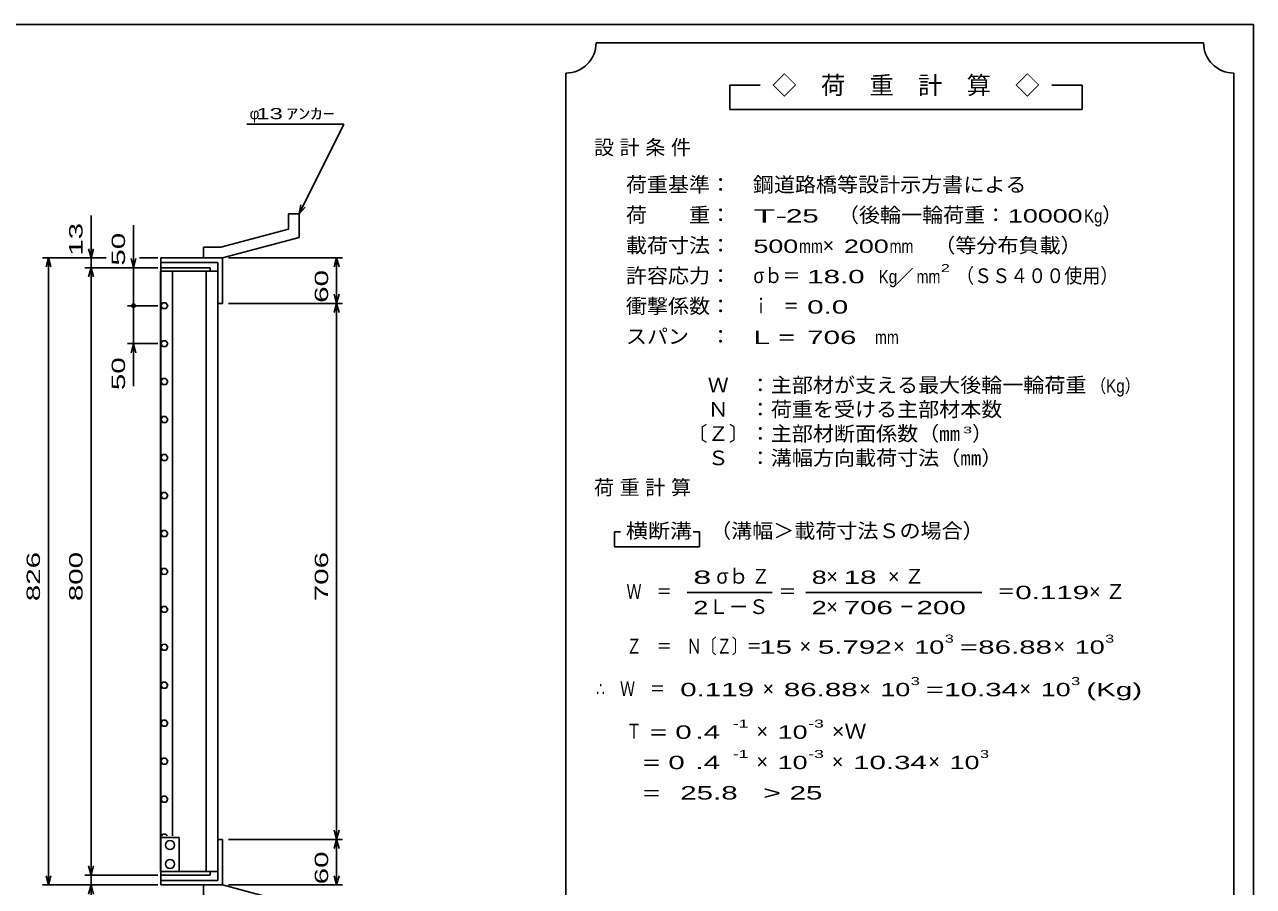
# Model space of a CAD drawing. Units: millimetres, scale not verified. Extents: x -1456 to 1389, y -1026 to 839.
# Drawn here: x -229 to 1389, y -296 to 839 of the extents above; entities that cross this region are included whole.
import ezdxf
from ezdxf.enums import TextEntityAlignment as Align

# ---------------------------------------------------------------- set-up
doc = ezdxf.new("R2010")
doc.units = ezdxf.units.MM
doc.header["$LTSCALE"] = 8
for name, color, linetype, lineweight in [('0_2', 150, 'Continuous', 25), ('16', 3, 'Continuous', 25), ('19', 6, 'Continuous', 25), ('22', 4, 'Continuous', 25), ('24', 2, 'Continuous', 25)]:
    doc.layers.add(name, color=color, linetype=linetype, lineweight=lineweight)
doc.styles.add('ベクトル', font='')
doc.styles.get('ベクトル').set_extended_font_data('ベクトル')

msp = doc.modelspace()

# ---------------------------------------------------------------- linework, layer by layer
at = {"layer": '0_2'}
for p, q in [((-1379.2, 838.8), (1388.8, 838.8)), ((1388.8, 838.8), (1388.8, -921.2))]:
    msp.add_line(p, q, dxfattribs=at)
at = {"layer": '16'}
for p, q in [((-50, 518.5), (15, 518.5)), ((-50, 514), (-50, 518.5)), ((15, 514), (15, 518.5)), ((-50.7, -277), (-50.7, 514)), ((-50.7, 514), (-50, 514)), ((-50, 514), (15, 514)), ((-50, -277), (-50, 514)), ((-50, 514), (25, 514)), ((-34.5, -230), (-34.5, 514)), ((9.5, -277), (9.5, 514)), ((25, -277), (25, 514)), ((-47.781, 472.379), (-50, 468.465)), ((-43.281, 472.415), (-47.781, 472.379)), ((-41, 468.5), (-43.281, 472.415)), ((-50, 468.465), (-47.719, 464.585)), ((-47.719, 464.585), (-43.219, 464.621)), ((-43.219, 464.621), (-41, 468.535)), ((-47.781, 422.379), (-50, 418.465)), ((-43.281, 422.415), (-47.781, 422.379)), ((-41, 418.5), (-43.281, 422.415)), ((-50, 418.465), (-47.719, 414.585)), ((-47.719, 414.585), (-43.219, 414.621)), ((-43.219, 414.621), (-41, 418.535)), ((-47.781, 372.379), (-50, 368.465)), ((-43.281, 372.415), (-47.781, 372.379)), ((-41, 368.5), (-43.281, 372.415)), ((-50, 368.465), (-47.719, 364.585)), ((-47.719, 364.585), (-43.219, 364.621)), ((-43.219, 364.621), (-41, 368.535)), ((-47.781, 322.379), (-50, 318.465)), ((-50, 318.465), (-47.719, 314.585)), ((-43.281, 322.415), (-47.781, 322.379)), ((-47.719, 314.585), (-43.219, 314.621)), ((-41, 318.5), (-43.281, 322.415)), ((-43.219, 314.621), (-41, 318.535)), ((-47.781, 272.379), (-50, 268.465)), ((-50, 268.465), (-47.719, 264.585)), ((-43.281, 272.415), (-47.781, 272.379)), ((-47.719, 264.585), (-43.219, 264.621)), ((-41, 268.5), (-43.281, 272.415)), ((-43.219, 264.621), (-41, 268.535)), ((-47.781, 222.379), (-50, 218.465)), ((-50, 218.465), (-47.719, 214.585)), ((-43.281, 222.415), (-47.781, 222.379)), ((-47.719, 214.585), (-43.219, 214.621)), ((-41, 218.5), (-43.281, 222.415)), ((-43.219, 214.621), (-41, 218.535)), ((-47.781, 172.379), (-50, 168.465)), ((-50, 168.465), (-47.719, 164.585)), ((-43.281, 172.415), (-47.781, 172.379)), ((-47.719, 164.585), (-43.219, 164.621)), ((-41, 168.5), (-43.281, 172.415)), ((-43.219, 164.621), (-41, 168.535)), ((-47.781, 122.379), (-50, 118.465)), ((-50, 118.465), (-47.719, 114.585)), ((-43.281, 122.415), (-47.781, 122.379)), ((-47.719, 114.585), (-43.219, 114.621)), ((-41, 118.5), (-43.281, 122.415)), ((-43.219, 114.621), (-41, 118.535)), ((-47.781, 72.379), (-50, 68.465)), ((-50, 68.465), (-47.719, 64.585)), ((-43.281, 72.415), (-47.781, 72.379)), ((-41, 68.5), (-43.281, 72.415)), ((-43.219, 64.621), (-41, 68.535)), ((-47.719, 64.585), (-43.219, 64.621)), ((-47.781, 22.379), (-50, 18.465)), ((-50, 18.465), (-47.719, 14.585)), ((-43.281, 22.415), (-47.781, 22.379)), ((-41, 18.5), (-43.281, 22.415)), ((-43.219, 14.621), (-41, 18.535)), ((-47.719, 14.585), (-43.219, 14.621)), ((-47.781, -27.621), (-50, -31.535)), ((-50, -31.535), (-47.719, -35.415)), ((-43.281, -27.585), (-47.781, -27.621)), ((-41, -31.5), (-43.281, -27.585)), ((-43.219, -35.379), (-41, -31.465)), ((-47.719, -35.415), (-43.219, -35.379)), ((-47.781, -77.621), (-50, -81.535)), ((-43.281, -77.585), (-47.781, -77.621)), ((-41, -81.5), (-43.281, -77.585)), ((-50, -81.535), (-47.719, -85.415)), ((-47.719, -85.415), (-43.219, -85.379)), ((-43.219, -85.379), (-41, -81.465)), ((-47.781, -127.621), (-50, -131.535)), ((-43.281, -127.585), (-47.781, -127.621)), ((-41, -131.5), (-43.281, -127.585)), ((-50, -131.535), (-47.719, -135.415)), ((-47.719, -135.415), (-43.219, -135.379)), ((-43.219, -135.379), (-41, -131.465)), ((-47.781, -177.621), (-50, -181.535)), ((-43.281, -177.585), (-47.781, -177.621)), ((-41, -181.5), (-43.281, -177.585)), ((-50, -181.535), (-47.719, -185.415)), ((-47.719, -185.415), (-43.219, -185.379)), ((-43.219, -185.379), (-41, -181.465)), ((-50, -277), (-50, -232)), ((-50, -232), (-26, -232)), ((-47.781, -227.621), (-49.129, -230)), ((-43.281, -227.585), (-47.781, -227.621)), ((-41.874, -230), (-43.281, -227.585)), ((-26, -232), (-26, -277)), ((-50.7, -277), (-50, -277)), ((-26, -277), (-50, -277)), ((-50, -277), (15, -277)), ((-50, -281.5), (-50, -277)), ((-50, -277), (25, -277)), ((-50, -281.5), (15, -281.5)), ((15, -281.5), (15, -277))]:
    msp.add_line(p, q, dxfattribs=at)
for centre in [(-38, -242), (-38, -267)]:
    msp.add_circle(centre, 6, dxfattribs=at)
at = {"layer": '19'}
for p, q in [((118, 589.5), (132, 589.5)), ((118, 569.5), (118, 589.5)), ((132, 558.5), (132, 589.5)), ((118, 569.5), (29, 545.5)), ((31, 531.5), (132, 558.5)), ((6, 545.5), (29, 545.5)), ((6, 531.5), (6, 545.5)), ((-50, 518.5), (-50, 531.5)), ((-50, 525.5), (-50, 531.5)), ((-50, 531.5), (31, 531.5)), ((25, 525.5), (-50, 525.5)), ((6, 531.5), (31, 531.5)), ((25, 471.5), (25, 525.5)), ((31, 531.5), (31, 471.5)), ((31, 471.5), (25, 471.5)), ((31, -234.5), (25, -234.5)), ((25, -234.5), (25, -288.5)), ((31, -294.5), (31, -234.5)), ((-50, -288.5), (-50, -275.5)), ((-50, -288.5), (-50, -294.5)), ((25, -288.5), (-50, -288.5)), ((-50, -294.5), (31, -294.5)), ((6, -294.5), (31, -294.5)), ((6, -308.5), (6, -294.5)), ((31, -294.5), (132, -321.5))]:
    msp.add_line(p, q, dxfattribs=at)
at = {"layer": '22'}
for p, q in [((63, 707.5), (191, 707.5)), ((132, 589.5), (191, 707.5)), ((132, 589.5), (134.4, 601.18)), ((-142, 531.5), (-142, 587.5)), ((132, 589.5), (140, 598.3)), ((-86, 518.5), (-86, 574.5)), ((-142, 531.5), (-145.2, 543.5)), ((-142, 531.5), (-138.8, 543.5)), ((-206, 531.5), (-122, 531.5)), ((-201.2, 519.5), (-198, 531.5)), ((-194.8, 519.5), (-198, 531.5)), ((-198, -294.5), (-198, 531.5)), ((-150, 531.5), (-122, 531.5)), ((-150, 518.5), (-54, 518.5)), ((-145.2, 506.5), (-142, 518.5)), ((-142, 518.5), (-142, 531.5)), ((-138.8, 506.5), (-142, 518.5)), ((-142, -281.5), (-142, 518.5)), ((-54, 518.5), (-94, 518.5)), ((-86, 518.5), (-89.2, 530.5)), ((-82.8, 530.5), (-86, 518.5)), ((-86, 518.5), (-86, 468.5)), ((-78, 531.5), (-54, 531.5)), ((-78, 531.5), (-54, 531.5)), ((39, 531.5), (189.4, 531.5)), ((178.2, 519.5), (181.4, 531.5)), ((184.6, 519.5), (181.4, 531.5)), ((181.4, 471.5), (181.4, 531.5)), ((39, 471.5), (189.4, 471.5)), ((181.4, 471.5), (178.2, 483.5)), ((178.2, 459.5), (181.4, 471.5)), ((181.4, 471.5), (184.6, 483.5)), ((184.6, 459.5), (181.4, 471.5)), ((181.4, -234.5), (181.4, 471.5)), ((-94, 468.5), (-54, 468.5)), ((-86, 418.5), (-86, 468.5)), ((-94, 418.5), (-54, 418.5)), ((-89.2, 406.5), (-86, 418.5)), ((-82.8, 406.5), (-86, 418.5)), ((-86, 362.5), (-86, 418.5)), ((181.4, -234.5), (178.2, -222.5)), ((181.4, -234.5), (184.6, -222.5)), ((39, -234.5), (189.4, -234.5)), ((178.2, -246.5), (181.4, -234.5)), ((184.6, -246.5), (181.4, -234.5)), ((181.4, -294.5), (181.4, -234.5)), ((-142, -281.5), (-145.2, -269.5)), ((-142, -281.5), (-138.8, -269.5)), ((-198, -294.5), (-201.2, -282.5)), ((-198, -294.5), (-194.8, -282.5)), ((-150, -281.5), (-54, -281.5)), ((-142, -294.5), (-142, -281.5)), ((181.4, -294.5), (178.2, -282.5)), ((181.4, -294.5), (184.6, -282.5)), ((-206, -294.5), (-54, -294.5)), ((-150, -294.5), (-54, -294.5)), ((-145.2, -306.5), (-142, -294.5)), ((-138.8, -306.5), (-142, -294.5)), ((-142, -350.5), (-142, -294.5)), ((39, -294.5), (189.4, -294.5))]:
    msp.add_line(p, q, dxfattribs=at)
msp.add_circle((-86, 468.5), 2.4, dxfattribs=at)
at = {"layer": '24', "color": 4}
for p, q in [((1323.2, 814.8), (523.2, 814.8)), ((483.2, 774.8), (483.2, -465.2)), ((1363.2, -465.2), (1363.2, 774.8)), ((739.2, 758.8), (699.2, 758.8)), ((699.2, 758.8), (699.2, 726.8)), ((1163.2, 758.8), (1123.2, 758.8)), ((1163.2, 726.8), (1163.2, 758.8)), ((699.2, 726.8), (1163.2, 726.8)), ((555.2, 170.8), (547.2, 170.8)), ((547.2, 170.8), (547.2, 150.8)), ((659.2, 170.8), (651.2, 170.8)), ((659.2, 150.8), (659.2, 170.8)), ((547.2, 150.8), (659.2, 150.8)), ((643.2, 90.8), (755.2, 90.8)), ((799.2, 90.8), (1031.2, 90.8))]:
    msp.add_line(p, q, dxfattribs=at)
for centre, start, end in [((483.2, 814.8), 270, 0), ((1363.2, 814.8), 180, 270)]:
    msp.add_arc(centre, 40, start, end, dxfattribs=at)

# ---------------------------------------------------------------- texts
at = {"layer": '22', "color": 2, "style": 'ベクトル', "width": 1.6}
for s, p in [(' 13 ', (67, 721.5)), ('ｱﾝｶｰ', (115, 721.5))]:
    msp.add_text(s, height=14.66, dxfattribs=at).set_placement(p, align=Align.MIDDLE_LEFT)
at = {"layer": '22', "color": 2, "style": 'ベクトル'}
msp.add_text('φ', height=14.66, dxfattribs=at).set_placement((67, 721.5), align=Align.MIDDLE_LEFT)
at = {"layer": '22', "color": 2, "style": 'ベクトル', "width": 1.65}
for s, p in [(' 13 ', (-162, 523.5)), (' 50 ', (-106, 510.5)), (' 60 ', (161.4, 461.5)), (' 50 ', (-106, 346.5)), (' 826 ', (-218, 68.5)), (' 800 ', (-162, 68.5)), (' 706 ', (161.4, 68.5)), (' 60 ', (161.4, -304.5))]:
    msp.add_text(s, height=17.6, rotation=90, dxfattribs=at).set_placement(p, align=Align.MIDDLE_LEFT)
at = {"layer": '24', "style": 'ベクトル'}
for s, height, p in [('◇\u3000荷\u3000重\u3000計\u3000算\u3000◇', 23.46, (755.2, 758.8)), ('）', 19.35, (1189.6, 588)), ('×', 19.35, (821.6, 548)), ('／', 17.6, (917.2, 506.8)), ('）', 19.35, (1018.4, 300)), ('σｂ', 19.35, (681.6, 112)), ('×', 19.35, (826.4, 112)), ('Ｌ－Ｓ', 19.35, (671.2, 72)), ('×', 19.35, (826.4, 72)), ('×', 19.35, (791.2, 20)), ('×', 19.35, (914.4, 20)), ('×', 19.35, (1125.6, 20)), ('×', 19.35, (742.4, -36)), ('×', 19.35, (869.6, -36)), ('×', 19.35, (1080.8, -36)), ('×', 19.35, (734.4, -92)), ('×', 19.35, (734.4, -132)), ('×', 19.35, (833.6, -132)), ('×', 19.35, (960.8, -132))]:
    msp.add_text(s, height=height, dxfattribs=at).set_placement(p, align=Align.MIDDLE_LEFT)
for s, height, width, p in [('荷重基準：\u3000', 19.35, 1.05, (562.4, 628)), ('鋼道路橋等設計示方書による', 19.35, 1.05, (729.6, 628)), ('荷\u3000\u3000重：\u3000', 19.35, 1.05, (562.4, 588)), ('（後輪一輪荷重：', 19.35, 1.05, (841.6, 588)), ('T-', 17.6, 2, (730.4, 586.8)), (' 25 ', 17.6, 1.65, (762.4, 586.8)), ('10000', 17.6, 1.5, (1065.6, 586.8)), ('Kg', 17.6, 0.85, (1165.6, 586.8)), ('載荷寸法：\u3000', 19.35, 1.05, (562.4, 548)), ('500', 17.6, 1.5, (730.4, 546.8)), ('mm', 17.6, 0.8, (790.4, 546.8)), ('200', 17.6, 1.5, (849.6, 546.8)), ('mm', 17.6, 0.8, (909.6, 546.8)), ('\u3000（等分布負載）', 19.35, 1.05, (940.8, 548)), ('許容応力：\u3000', 19.35, 1.05, (562.4, 508)), ('σｂ＝', 19.35, 0.9, (730.4, 508)), ('2', 10.56, 1.5, (977.2, 518)), ('（ＳＳ４００使用）', 19.35, 0.9, (997.2, 508)), (' 18.0', 17.6, 1.65, (790.4, 506.8)), ('Kg', 17.6, 0.85, (895.2, 506.8)), ('mm', 17.6, 0.8, (945.2, 506.8)), ('衝撃係数：\u3000', 19.35, 1.05, (562.4, 468)), ('ｉ\u3000＝', 19.35, 0.75, (730.4, 468)), (' 0.0', 17.6, 1.65, (790.4, 466.8)), ('スパン\u3000：\u3000', 19.35, 1.05, (562.4, 428)), ('L =', 17.6, 1.65, (730.4, 426.8)), (' 706 ', 17.6, 1.65, (790.4, 426.8)), ('mm', 17.6, 0.8, (890.4, 426.8)), ('\u3000Ｗ\u3000：主部材が支える最大後輪一輪荷重', 19.35, 1.05, (642.4, 364)), ('（Kg）', 17.6, 0.85, (1174.4, 362.8)), ('\u3000Ｎ\u3000：荷重を受ける主部材本数', 19.35, 1.05, (642.4, 332)), ('〔Ｚ〕：主部材断面係数（㎜', 19.35, 1.05, (642.4, 300)), ('3', 8.798, 1.8, (1006.4, 304.8)), ('\u3000Ｓ\u3000：溝幅方向載荷寸法（㎜）', 19.35, 1.05, (642.4, 268)), ('横断溝', 19.35, 1.1, (562.4, 172)), ('\u3000（溝幅＞載荷寸法Ｓの場合）', 19.35, 1.05, (645.6, 172)), ('8', 17.6, 1.8, (651.2, 110.8)), ('Ｚ', 19.35, 0.9, (728, 112)), ('8', 17.6, 1.5, (807.2, 110.8)), (' 18 ', 17.6, 1.65, (838.4, 110.8)), ('Ｗ\u3000＝', 19.35, 0.75, (563.2, 92)), ('0.119', 17.6, 1.65, (1075.2, 90.8)), ('＝', 19.35, 0.9, (763.2, 92)), ('＝', 19.35, 0.9, (1051.2, 92)), ('2', 17.6, 1.5, (651.2, 70.8)), ('2', 17.6, 1.5, (807.2, 70.8)), (' 706 ', 17.6, 1.65, (838.4, 70.8)), ('－', 19.35, 0.75, (922.4, 72)), (' 200 ', 17.6, 1.65, (934.4, 70.8)), ('Ｚ\u3000＝\u3000Ｎ〔Ｚ〕＝', 19.35, 0.75, (563.2, 20)), ('3', 10.56, 1.5, (982.4, 30)), ('3', 10.56, 1.5, (1193.6, 30)), (' 15 ', 17.6, 1.65, (727.2, 18.8)), ('5.792', 17.6, 1.65, (815.2, 18.8)), ('10', 17.6, 1.5, (942.4, 18.8)), ('=', 17.6, 1.7, (1002.4, 18.8)), ('86.88', 17.6, 1.65, (1026.4, 18.8)), ('10', 17.6, 1.5, (1153.6, 18.8)), ('∴\u3000Ｗ\u3000＝', 19.35, 0.75, (523.2, -36)), (' 0.119', 17.6, 1.65, (623.2, -37.2)), ('86.88', 17.6, 1.65, (770.4, -37.2)), ('10', 17.6, 1.5, (897.6, -37.2)), ('3', 10.56, 1.5, (937.6, -26)), ('10.34', 17.6, 1.65, (981.6, -37.2)), ('10', 17.6, 1.5, (1108.8, -37.2)), ('3', 10.56, 1.5, (1148.8, -26)), ('(Kg)', 17.6, 1.65, (1168.8, -37.2)), ('=', 17.6, 1.7, (957.6, -37.2)), ('-1', 10.56, 1.65, (703.2, -82)), ('-3', 10.56, 1.65, (802.4, -82)), ('Ｔ', 19.35, 0.75, (563.2, -92)), (' = 0', 17.6, 1.65, (583.2, -93.2)), (' .4 ', 17.6, 1.65, (643.2, -93.2)), ('10', 17.6, 1.5, (762.4, -93.2)), ('×Ｗ', 19.35, 1.1, (833.6, -92)), ('  = 0', 17.6, 1.65, (563.2, -133.2)), (' .4 ', 17.6, 1.65, (643.2, -133.2)), ('-1', 10.56, 1.65, (703.2, -122)), ('10', 17.6, 1.5, (762.4, -133.2)), ('-3', 10.56, 1.65, (802.4, -122)), ('10.34', 17.6, 1.65, (861.6, -133.2)), ('10', 17.6, 1.5, (988.8, -133.2)), ('3', 10.56, 1.5, (1028.8, -122)), ('  =', 17.6, 1.65, (563.2, -173.2)), (' 25.8', 17.6, 1.65, (623.2, -173.2)), ('>', 17.6, 1.7, (743.2, -173.2)), (' 25 ', 17.6, 1.65, (767.2, -173.2))]:
    msp.add_text(s, height=height, dxfattribs=dict(at, width=width)).set_placement(p, align=Align.MIDDLE_LEFT)
at = {"layer": '24', "char_height": 19.35, "attachment_point": 4, "style": 'ベクトル'}
for s, insert in [('\\T1.28;設計条件', (520.4, 676)), ('\\T1.28;荷重計算', (520.4, 228)), ('\\T1.42;×Ｚ', (907.6, 112)), ('\\T1.42;×Ｚ', (1172.4, 92))]:
    msp.add_mtext(s, dxfattribs=dict(at, insert=insert))

doc.saveas('drawing.dxf')
